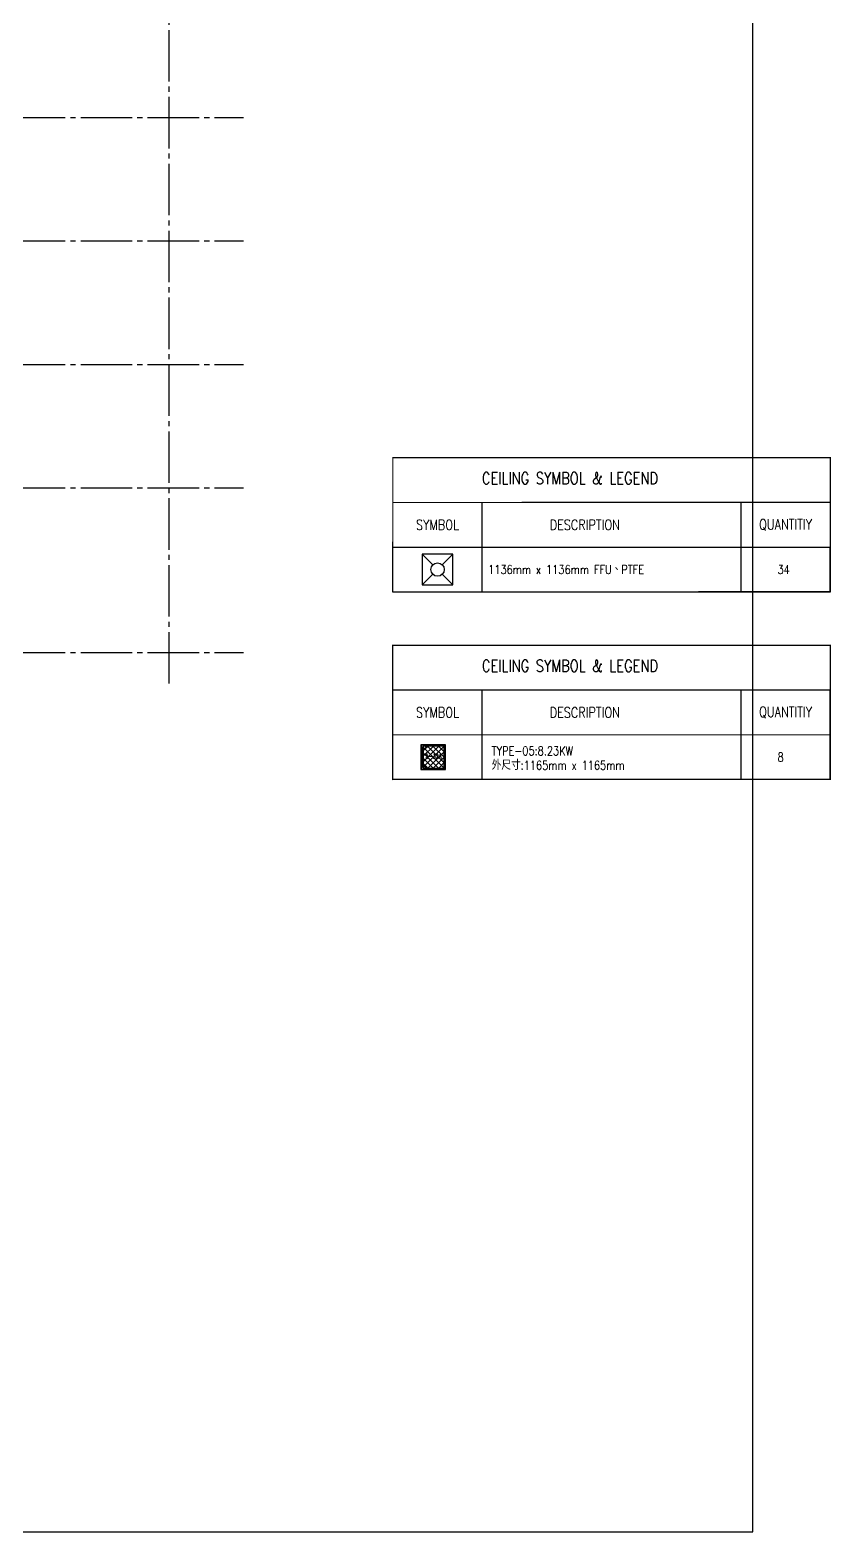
# Model space of a CAD drawing. Header units: millimetres. Extents: x -25195 to 195597, y 6477 to 112111.
# Drawn here: x 26334 to 30223, y 6477 to 13775 of the extents above; entities that cross this region are included whole.
import ezdxf
from ezdxf.enums import TextEntityAlignment as Align

# ---------------------------------------------------------------- set-up
doc = ezdxf.new("R2010")
doc.units = ezdxf.units.MM
doc.header["$LTSCALE"] = 100
doc.linetypes.add('X-N-FAB-L10$0$COL-CEN-LIN', pattern=[3.25, 2.5, -0.25, 0.25, -0.25])
for name, color, linetype in [('0-XREF', 7, 'Continuous'), ('188K-SM-03-F1-L10-MECH-DCC-Y2257103$0$0-H-FFU-TXT', 7, 'Continuous'), ('188K-SM-03-F1-L10-MECH-DCC-Y2257103$0$0-kate-DCC', 1, 'Continuous'), ('188K-SM-03-F1-L10-MECH-DCC-Y2257103$0$0-kate-DCC-TYPE', 7, 'Continuous'), ('188K-SM-06-F1-L10-HVAC-FFU-Y2257103$0$0-H-FFU-TXT', 7, 'Continuous'), ('188K-SM-06-F1-L10-HVAC-FFU-Y2257103$0$AC-FFU-ULPA', 4, 'Continuous'), ('X-N-FAB-L10$0$BLOCK', 8, 'Continuous'), ('X-N-FAB-L10$0$CCL', 8, 'X-N-FAB-L10$0$COL-CEN-LIN')]:
    doc.layers.add(name, color=color, linetype=linetype)
doc.styles.add('188K-SM-03-F1-L10-MECH-DCC-Y2257103$0$aa-txt', font='simplex.shx', dxfattribs={"width": 0.8, "bigfont": 'chineset.shx'})
doc.styles.add('188K-SM-03-F1-L10-MECH-DCC-Y2257103$0$Standard', font='txt.shx', dxfattribs={"bigfont": 'chineset.shx'})
doc.styles.add('188K-SM-06-F1-L10-HVAC-FFU-Y2257103$0$aa-txt', font='simplex.shx', dxfattribs={"width": 0.8, "bigfont": 'chineset.shx'})

# ---------------------------------------------------------------- blocks, each defined once
blk = doc.blocks.new('188K-SM-06-F1-L10-HVAC-FFU-Y2257103$0$H-FFU-ULPA')
for p, q in [((423, 777), (28, 1172)), ((777, 777), (1172, 1172)), ((28, 28), (423, 423)), ((1172, 28), (777, 423))]:
    blk.add_line(p, q)
blk.add_lwpolyline([(1172, 28), (1172, 1172), (28, 1172), (28, 28)], close=True)
blk.add_circle((600, 600), 250)
blk = doc.blocks.new('188K-SM-06-F1-L10-HVAC-FFU-Y2257103')
blk.add_line((29785.7, 11479.8), (29785.7, 11045.6))
at = {"layer": '188K-SM-06-F1-L10-HVAC-FFU-Y2257103$0$0-H-FFU-TXT'}
for p, q in [((28529.6, 11045.4), (28529.8, 11479.4)), ((30219.9, 11045.6), (30220.1, 11480.5)), ((28095.5, 11262.3), (30220, 11262.8)), ((28095.6, 11045.2), (30220, 11045.6))]:
    blk.add_line(p, q, dxfattribs=at)
at = {"layer": '188K-SM-06-F1-L10-HVAC-FFU-Y2257103$0$0-H-FFU-TXT', "const_width": 6.03}
for points in [[(30220, 11697), (30219.9, 11045.6), (28095.4, 11045.2), (28095.5, 11696.6), (30220, 11697)], [(28095.5, 11479.4), (30220, 11479.9)]]:
    blk.add_lwpolyline(points, dxfattribs=at)
at = {"layer": '188K-SM-06-F1-L10-HVAC-FFU-Y2257103$0$AC-FFU-ULPA', "xscale": 0.13, "yscale": 0.13, "zscale": 0.13}
blk.add_blockref('188K-SM-06-F1-L10-HVAC-FFU-Y2257103$0$H-FFU-ULPA', (28234.7, 11075.7), dxfattribs=at)
at = {"layer": '188K-SM-06-F1-L10-HVAC-FFU-Y2257103$0$0-H-FFU-TXT', "style": '188K-SM-06-F1-L10-HVAC-FFU-Y2257103$0$aa-txt', "width": 0.8}
for s, height, p in [('CEILING SYMBOL & LEGEND', 57.9, (28955.6, 11597.1)), ('SYMBOL', 50, (28312.6, 11370.9)), ('DESCRIPTION', 50, (29028, 11370.9)), ('QUANTITIY', 50, (30002.8, 11370.7))]:
    blk.add_text(s, height=height, dxfattribs=at).set_placement(p, align=Align.MIDDLE)
for s, height, p in [('1136mm x 1136mm FFU、PTFE', 43.425, (28558.7, 11153.7)), ('34', 43.42, (29963.5, 11153.7))]:
    blk.add_text(s, height=height, dxfattribs=at).set_placement(p, align=Align.MIDDLE_LEFT)
blk = doc.blocks.new('X-N-FAB-L10$0$A$C467ba2ca')
at = {"layer": 'X-N-FAB-L10$0$CCL'}
for p, q in [((0, 0), (0, 9160)), ((-27730, 2750), (360, 2750)), ((-27730, 2150), (360, 2150)), ((-27730, 1550), (360, 1550)), ((-27730, 950), (360, 950)), ((-27730, 150), (360, 150))]:
    blk.add_line(p, q, dxfattribs=at)
blk = doc.blocks.new('X-N-FAB-L10')
at = {"layer": 'DefPoints'}
blk.add_lwpolyline([(-5156.5, 24477.2), (-5156.5, 6477.2), (29843.5, 6477.2), (29843.5, 24477.2)], close=True, dxfattribs=at)
at = {"layer": 'X-N-FAB-L10$0$BLOCK'}
blk.add_blockref('X-N-FAB-L10$0$A$C467ba2ca', (27010, 10600), dxfattribs=at)
blk = doc.blocks.new('188K-SM-03-F1-L10-MECH-DCC-Y2257103$0$AP6C-TYPE-8-1165x1165-平躺-R')
at = {"layer": '188K-SM-03-F1-L10-MECH-DCC-Y2257103$0$0-kate-DCC'}
h = blk.add_hatch(dxfattribs=at)
h.set_pattern_fill('ANSI37', color=256, scale=150, angle=360, style=0)
h.set_pattern_definition([(45, (-19933.408, -9746.202), (-13.258252, 13.258252), []), (135, (-19933.408, -9746.202), (-13.258252, -13.258252), [])])
h.paths.add_polyline_path([(4.8, 14.2), (115.2, 14.2), (115.2, 114.2), (4.8, 114.2)])
for p, q in [((118.2, 114.2), (1.8, 114.2)), ((118.2, 14.2), (1.8, 14.2)), ((11.8, 10.1), (108.2, 10.1)), ((108.2, 5.9), (11.8, 5.9))]:
    blk.add_line(p, q, dxfattribs=at)
at = {"layer": '188K-SM-03-F1-L10-MECH-DCC-Y2257103$0$0-kate-DCC', "color": 7}
blk.add_lwpolyline([(0, 0), (120, 0), (120, 120), (0, 120)], close=True, dxfattribs=at)
at = {"layer": '188K-SM-03-F1-L10-MECH-DCC-Y2257103$0$0-kate-DCC'}
for points in [[(1.8, 1.8), (118.2, 1.8), (118.2, 118.2), (1.8, 118.2)], [(4.8, 114.2), (115.2, 114.2), (115.2, 14.2), (4.8, 14.2)]]:
    blk.add_lwpolyline(points, close=True, dxfattribs=at)
for centre in [(11.8, 8), (108.2, 8)]:
    blk.add_circle(centre, 2.1, dxfattribs=at)
at = {"layer": '188K-SM-03-F1-L10-MECH-DCC-Y2257103$0$0-kate-DCC', "style": '188K-SM-03-F1-L10-MECH-DCC-Y2257103$0$Standard', "width": 0.9}
for s, p in [('R', (11.2, 26.9)), ('S', (107.6, 24.4))]:
    blk.add_text(s, height=10, dxfattribs=at).set_placement(p, align=Align.MIDDLE_CENTER)
at = {"layer": '188K-SM-03-F1-L10-MECH-DCC-Y2257103$0$0-kate-DCC-TYPE', "style": '188K-SM-03-F1-L10-MECH-DCC-Y2257103$0$Standard', "width": 0.75}
blk.add_text('5-32A', height=20, rotation=90, dxfattribs=at).set_placement((66.2, 23.3))
blk = doc.blocks.new('188K-SM-03-F1-L10-MECH-DCC-Y2257103')
blk.add_line((29785.6, 10568.4), (29785.6, 10134.2))
at = {"layer": '188K-SM-03-F1-L10-MECH-DCC-Y2257103$0$0-H-FFU-TXT'}
for p, q in [((28529.6, 10134), (28529.7, 10568.1)), ((30219.9, 10134.2), (30220, 10569.1)), ((28095.4, 10350.9), (30219.9, 10351.4)), ((28095.5, 10133.8), (30220, 10134.3))]:
    blk.add_line(p, q, dxfattribs=at)
at = {"layer": '188K-SM-03-F1-L10-MECH-DCC-Y2257103$0$0-H-FFU-TXT', "const_width": 6.03}
for points in [[(30219.9, 10785.6), (30219.9, 10134.3), (28095.4, 10133.8), (28095.4, 10785.2), (30219.9, 10785.6)], [(28095.4, 10568.1), (30219.9, 10568.5)]]:
    blk.add_lwpolyline(points, dxfattribs=at)
at = {"layer": '188K-SM-03-F1-L10-MECH-DCC-Y2257103$0$0-kate-DCC', "rotation": 270}
blk.add_blockref('188K-SM-03-F1-L10-MECH-DCC-Y2257103$0$AP6C-TYPE-8-1165x1165-平躺-R', (28230.9, 10302.4), dxfattribs=at)
at = {"layer": '188K-SM-03-F1-L10-MECH-DCC-Y2257103$0$0-H-FFU-TXT', "style": '188K-SM-03-F1-L10-MECH-DCC-Y2257103$0$aa-txt', "width": 0.8}
for s, height, p in [('CEILING SYMBOL & LEGEND', 57.9, (28955.5, 10685.8)), ('SYMBOL', 50, (28312.6, 10459.5)), ('DESCRIPTION', 50, (29027.9, 10459.5)), ('QUANTITIY', 50, (30002.8, 10459.3))]:
    blk.add_text(s, height=height, dxfattribs=at).set_placement(p, align=Align.MIDDLE)
for s, height, p in [('TYPE-05:8.23KW', 43.425, (28575.7, 10272.5)), ('外尺寸:1165mm x 1165mm', 43.425, (28575.7, 10202.5)), ('8', 43.4, (29963.4, 10242.4))]:
    blk.add_text(s, height=height, dxfattribs=at).set_placement(p, align=Align.MIDDLE_LEFT)

msp = doc.modelspace()

# ---------------------------------------------------------------- block references
at = {"layer": '0-XREF'}
for name in ['X-N-FAB-L10', '188K-SM-03-F1-L10-MECH-DCC-Y2257103', '188K-SM-06-F1-L10-HVAC-FFU-Y2257103']:
    msp.add_blockref(name, (0, 0), dxfattribs=at)

doc.saveas('drawing.dxf')
